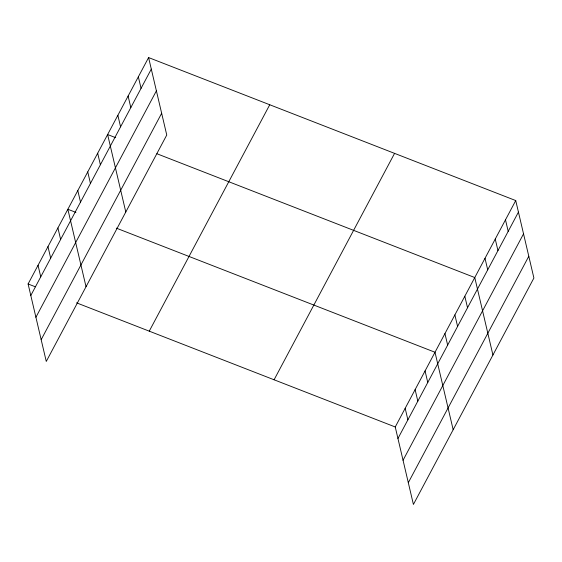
<?xml version="1.0" encoding="UTF-8"?>
<svg xmlns="http://www.w3.org/2000/svg" width="562" height="562" viewBox="0 0 562 562"><rect width="100%" height="100%" fill="white"/><g stroke="black" fill="none" stroke-linecap="round" stroke-linejoin="round"><path stroke-width="0.84" d="M148.593 57.563L166.759 135.028L46.267 361.436L28.1 283.972L148.593 57.563L515.733 200.564L533.9 278.028L413.407 504.437L395.241 426.972L515.733 200.564M30.805 295.507L151.297 69.098M35.905 317.263L156.398 90.854M41.166 339.68L161.659 113.271M149.253 331.166L269.746 104.757M274.08 379.786L394.573 153.37M397.945 438.501L518.438 212.092M403.045 460.264L523.538 233.848M408.307 482.681L528.8 256.265M115.702 137.69L107.623 134.543L125.79 212.007M156.896 153.735L474.764 277.544L492.93 355.008M75.94 212.408L67.861 209.261L86.028 286.725M116.327 228.137L435.002 352.255L453.169 429.719M28.1 283.972L35.371 286.803M76.565 302.848L395.241 426.972M505.491 219.805L508.196 231.34M495.248 239.054L497.953 250.582M485.006 258.295L487.711 269.83M464.823 296.223L467.528 307.751M454.883 314.903L457.587 326.431M444.942 333.575L447.647 345.11M425.062 370.934L427.766 382.469M415.121 389.614L417.826 401.149M405.181 408.293L407.886 419.821M138.35 76.811L141.055 88.339M128.108 96.053L130.813 107.581M117.865 115.301L120.57 126.829M97.683 153.222L100.387 164.75M87.742 171.902L90.447 183.43M77.802 190.581L80.507 202.109M57.921 227.94L60.626 239.468M47.981 246.62L50.685 258.148M38.04 265.292L40.745 276.827"/></g></svg>
